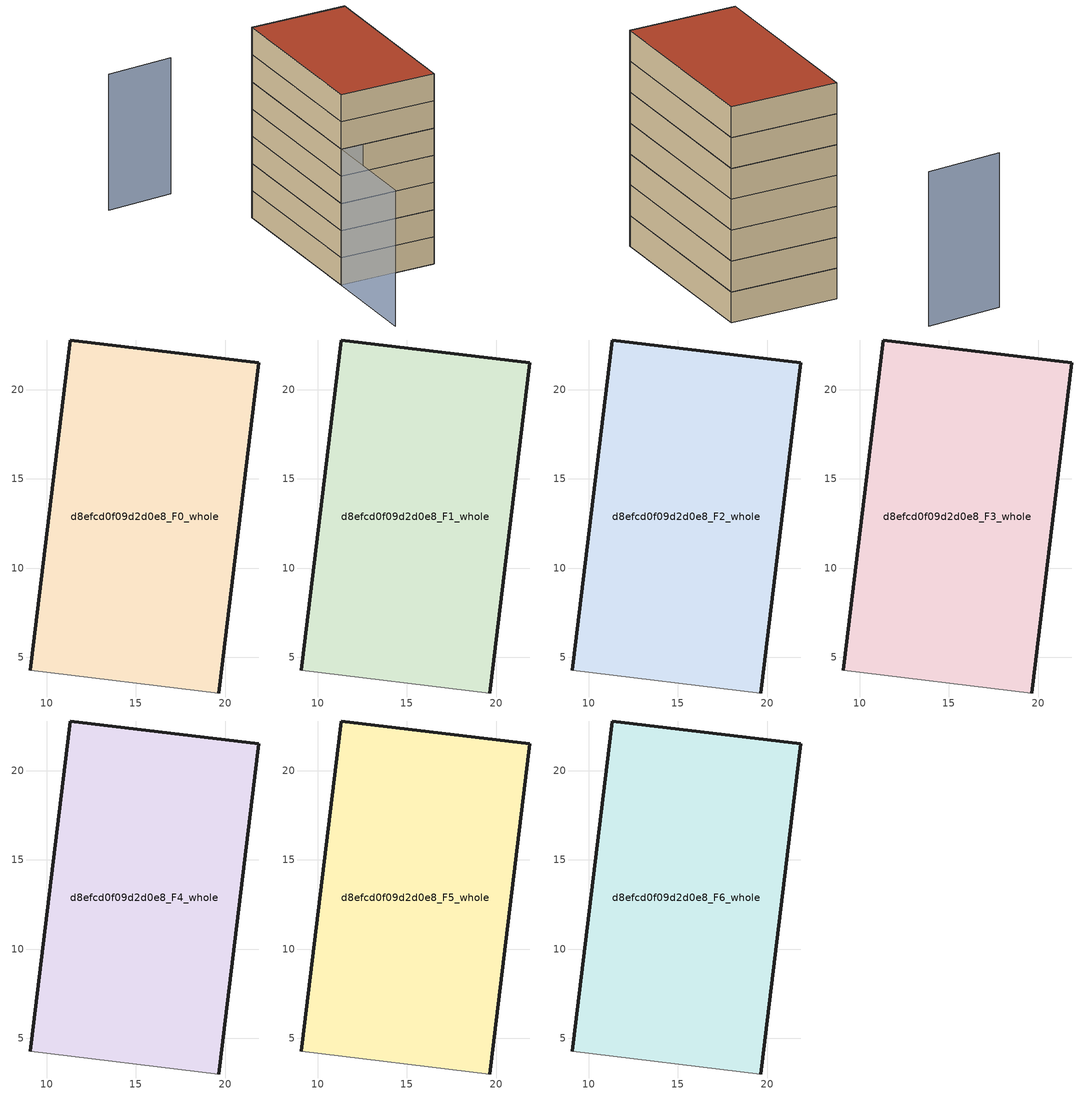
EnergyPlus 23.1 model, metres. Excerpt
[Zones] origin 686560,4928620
d8efcd0f09d2d0e8_F0_whole
 floor ground (EU_floor_Construction): 19.66,2.99 21.89,21.53 11.31,22.79 9.08,4.26 z0
 wall outside (EU_wall_Construction): 9.08,4.26 11.31,22.79 21.89,21.53 19.66,2.99 z0:3
 wall adiabatic (EU_wall_Construction): 19.66,2.99 9.08,4.26 z0:3
d8efcd0f09d2d0e8_F1_whole
 floor to d8efcd0f09d2d0e8_F0_whole (EU_floor_Construction): 19.65,2.99 21.88,21.53 11.31,22.79 9.08,4.26 z3
 wall outside (EU_wall_Construction): 9.08,4.26 11.31,22.79 21.89,21.53 19.66,2.99 z3:6
 wall adiabatic (EU_wall_Construction): 19.66,2.99 9.08,4.26 z3:6
d8efcd0f09d2d0e8_F2_whole
 floor to d8efcd0f09d2d0e8_F1_whole (EU_floor_Construction): 19.65,2.99 21.88,21.53 11.31,22.79 9.08,4.26 z6
 wall outside (EU_wall_Construction): 9.08,4.26 11.31,22.79 21.89,21.53 19.66,2.99 z6:9
 wall adiabatic (EU_wall_Construction): 19.66,2.99 9.08,4.26 z6:9
d8efcd0f09d2d0e8_F3_whole
 floor to d8efcd0f09d2d0e8_F2_whole (EU_floor_Construction): 19.65,2.99 21.88,21.53 11.31,22.79 9.08,4.26 z9
 wall outside (EU_wall_Construction): 9.08,4.26 11.31,22.79 21.89,21.53 19.66,2.99 z9:12
 wall adiabatic (EU_wall_Construction): 19.66,2.99 9.08,4.26 z9:12
d8efcd0f09d2d0e8_F4_whole
 floor to d8efcd0f09d2d0e8_F3_whole (EU_floor_Construction): 19.65,2.99 21.88,21.53 11.31,22.79 9.08,4.26 z12
 wall outside (EU_wall_Construction): 9.08,4.26 11.31,22.79 21.89,21.53 19.66,2.99 z12:15
 wall adiabatic (EU_wall_Construction): 19.66,2.99 9.08,4.26 z12:15
d8efcd0f09d2d0e8_F5_whole
 floor to d8efcd0f09d2d0e8_F4_whole (EU_floor_Construction): 19.65,2.99 21.88,21.53 11.31,22.79 9.08,4.26 z15
 wall outside (EU_wall_Construction): 9.08,4.26 11.31,22.79 21.89,21.53 19.66,2.99 z15:18
 wall adiabatic (EU_wall_Construction): 19.66,2.99 9.08,4.26 z15:18
d8efcd0f09d2d0e8_F6_whole
 floor to d8efcd0f09d2d0e8_F5_whole (EU_floor_Construction): 19.65,2.99 21.88,21.53 11.31,22.79 9.08,4.26 z18
 wall outside (EU_wall_Construction): 9.08,4.26 11.31,22.79 21.89,21.53 19.66,2.99 z18:21
 wall adiabatic (EU_wall_Construction): 19.66,2.99 9.08,4.26 z18:21
 roof outside (EU_roof_Construction): 21.89,21.53 19.66,2.99 9.08,4.26 11.31,22.79 z21
shading: 7.75,-6.95 9.06,4.25 / 9.06,4.25 19.58,3.03 / 8.08,32.22 0.69,32.61 z0:15
[Building]
EU S2 Campaign: North Axis=0; Terrain=City; Solar Distribution=FullExterior
[Site:Location]
Bologna: Latitude=44.5; Longitude=11.25; Time Zone=1; Elevation=37
[SizingPeriod:WeatherFileDays]
AnnualSizingPeriod: Begin Month=1; Begin Day of Month=1; End Month=12; End Day of Month=31; Day of Week for Start Day=Monday; Use Weather File Daylight Saving Period=No; Use Weather File Rain and Snow Indicators=No
[MATERIAL]
EU_InternalMass_Material: Roughness=MediumRough; Thickness=0.1; Conductivity=1; Density=1800; Specific Heat=900; Thermal Absorptance=0.9; Solar Absorptance=0.7; Visible Absorptance=0.7
[MATERIAL:NOMASS] Roughness=MediumRough; Thermal Absorptance=0.9; Solar Absorptance=0.7; Visible Absorptance=0.7
Name | Thermal Resistance
EU_wall_NoMass | 0.905828
EU_roof_NoMass | 0.37593
EU_floor_NoMass | 0.67114
[CONSTRUCTION]
EU_wall_Construction: EU_wall_NoMass
EU_roof_Construction: EU_roof_NoMass
EU_floor_Construction: EU_floor_NoMass
EU_InternalMass_Construction: EU_InternalMass_Material
[ZONE] Type=1; Multiplier=1; Ceiling Height=autocalculate; Volume=596.52; Floor Area=autocalculate; Part of Total Floor Area=Yes
d8efcd0f09d2d0e8_F0_whole; d8efcd0f09d2d0e8_F1_whole; d8efcd0f09d2d0e8_F2_whole; d8efcd0f09d2d0e8_F3_whole; d8efcd0f09d2d0e8_F4_whole; d8efcd0f09d2d0e8_F5_whole; d8efcd0f09d2d0e8_F6_whole
[INTERNALMASS] Construction=EU_InternalMass_Construction; Surface Area=198.84
Name | Zone or ZoneList
d8efcd0f09d2d0e8_F0_whole_EU_InternalMass | d8efcd0f09d2d0e8_F0_whole
d8efcd0f09d2d0e8_F1_whole_EU_InternalMass | d8efcd0f09d2d0e8_F1_whole
d8efcd0f09d2d0e8_F2_whole_EU_InternalMass | d8efcd0f09d2d0e8_F2_whole
d8efcd0f09d2d0e8_F3_whole_EU_InternalMass | d8efcd0f09d2d0e8_F3_whole
d8efcd0f09d2d0e8_F4_whole_EU_InternalMass | d8efcd0f09d2d0e8_F4_whole
d8efcd0f09d2d0e8_F5_whole_EU_InternalMass | d8efcd0f09d2d0e8_F5_whole
d8efcd0f09d2d0e8_F6_whole_EU_InternalMass | d8efcd0f09d2d0e8_F6_whole
[OTHEREQUIPMENT] Fuel Type=Electricity; Design Level Calculation Method=Watts/Area; Power per Zone Floor Area=1; Fraction Latent=0; Fraction Radiant=0; Fraction Lost=0; Carbon Dioxide Generation Rate=0; EndUse Subcategory=EU_Step8_InternalGains
Name | Zone or ZoneList or Space or SpaceList | Schedule
EU_Step8_InternalGain_d8efcd0f09d2d0e8_F0_whole_f000 | d8efcd0f09d2d0e8_F0_whole | EU_Step8_GainSchedule_d8efcd0f09d2d0e8_F0_whole_f000
EU_Step8_InternalGain_d8efcd0f09d2d0e8_F1_whole_f000 | d8efcd0f09d2d0e8_F1_whole | EU_Step8_GainSchedule_d8efcd0f09d2d0e8_F1_whole_f000
EU_Step8_InternalGain_d8efcd0f09d2d0e8_F2_whole_f000 | d8efcd0f09d2d0e8_F2_whole | EU_Step8_GainSchedule_d8efcd0f09d2d0e8_F2_whole_f000
EU_Step8_InternalGain_d8efcd0f09d2d0e8_F3_whole_f000 | d8efcd0f09d2d0e8_F3_whole | EU_Step8_GainSchedule_d8efcd0f09d2d0e8_F3_whole_f000
EU_Step8_InternalGain_d8efcd0f09d2d0e8_F4_whole_f000 | d8efcd0f09d2d0e8_F4_whole | EU_Step8_GainSchedule_d8efcd0f09d2d0e8_F4_whole_f000
EU_Step8_InternalGain_d8efcd0f09d2d0e8_F5_whole_f000 | d8efcd0f09d2d0e8_F5_whole | EU_Step8_GainSchedule_d8efcd0f09d2d0e8_F5_whole_f000
EU_Step8_InternalGain_d8efcd0f09d2d0e8_F6_whole_f000 | d8efcd0f09d2d0e8_F6_whole | EU_Step8_GainSchedule_d8efcd0f09d2d0e8_F6_whole_f000
[ZONEVENTILATION:DESIGNFLOWRATE] Schedule=EU_AlwaysOn; Design Flow Rate Calculation Method=AirChanges/Hour; Air Changes per Hour=0.73129; Ventilation Type=Natural; Fan Pressure Rise=0; Fan Total Efficiency=1; Constant Term Coefficient=1; Temperature Term Coefficient=0; Velocity Term Coefficient=0; Velocity Squared Term Coefficient=0; Minimum Indoor Temperature=-100; Maximum Indoor Temperature=100; Delta Temperature=-100; Minimum Outdoor Temperature=-100; Maximum Outdoor Temperature=100; Maximum Wind Speed=40
Name | Zone or ZoneList or Space or SpaceList
EU_ConstantAir_d8efcd0f09d2d0e8_F0_whole | d8efcd0f09d2d0e8_F0_whole
EU_ConstantAir_d8efcd0f09d2d0e8_F1_whole | d8efcd0f09d2d0e8_F1_whole
EU_ConstantAir_d8efcd0f09d2d0e8_F2_whole | d8efcd0f09d2d0e8_F2_whole
EU_ConstantAir_d8efcd0f09d2d0e8_F3_whole | d8efcd0f09d2d0e8_F3_whole
EU_ConstantAir_d8efcd0f09d2d0e8_F4_whole | d8efcd0f09d2d0e8_F4_whole
EU_ConstantAir_d8efcd0f09d2d0e8_F5_whole | d8efcd0f09d2d0e8_F5_whole
EU_ConstantAir_d8efcd0f09d2d0e8_F6_whole | d8efcd0f09d2d0e8_F6_whole
[HVACTEMPLATE:THERMOSTAT] Constant Heating Setpoint=20; Constant Cooling Setpoint=50
EU_HeatOnly_d8efcd0f09d2d0e8_F0_whole; EU_HeatOnly_d8efcd0f09d2d0e8_F1_whole; EU_HeatOnly_d8efcd0f09d2d0e8_F2_whole; EU_HeatOnly_d8efcd0f09d2d0e8_F3_whole; EU_HeatOnly_d8efcd0f09d2d0e8_F4_whole; EU_HeatOnly_d8efcd0f09d2d0e8_F5_whole; EU_HeatOnly_d8efcd0f09d2d0e8_F6_whole
[HVACTEMPLATE:ZONE:IDEALLOADSAIRSYSTEM] System Availability Schedule=EU_AlwaysOn; Maximum Heating Supply Air Temperature=50; Minimum Cooling Supply Air Temperature=13; Maximum Heating Supply Air Humidity Ratio=0.0156; Minimum Cooling Supply Air Humidity Ratio=0.0077; Heating Limit=NoLimit; Cooling Limit=NoLimit; Heating Availability Schedule=EU_AlwaysOn; Cooling Availability Schedule=EU_CoolingOff; Dehumidification Control Type=ConstantSensibleHeatRatio; Cooling Sensible Heat Ratio=0.7; Dehumidification Setpoint=60; Humidification Control Type=None; Humidification Setpoint=30; Outdoor Air Method=None; Outdoor Air Flow Rate per Person=0.00944; Outdoor Air Flow Rate per Zone Floor Area=0; Outdoor Air Flow Rate per Zone=0; Demand Controlled Ventilation Type=None; Outdoor Air Economizer Type=NoEconomizer; Heat Recovery Type=None; Sensible Heat Recovery Effectiveness=0.7; Latent Heat Recovery Effectiveness=0.65
Name | Template Thermostat
d8efcd0f09d2d0e8_F0_whole | EU_HeatOnly_d8efcd0f09d2d0e8_F0_whole
d8efcd0f09d2d0e8_F1_whole | EU_HeatOnly_d8efcd0f09d2d0e8_F1_whole
d8efcd0f09d2d0e8_F2_whole | EU_HeatOnly_d8efcd0f09d2d0e8_F2_whole
d8efcd0f09d2d0e8_F3_whole | EU_HeatOnly_d8efcd0f09d2d0e8_F3_whole
d8efcd0f09d2d0e8_F4_whole | EU_HeatOnly_d8efcd0f09d2d0e8_F4_whole
d8efcd0f09d2d0e8_F5_whole | EU_HeatOnly_d8efcd0f09d2d0e8_F5_whole
d8efcd0f09d2d0e8_F6_whole | EU_HeatOnly_d8efcd0f09d2d0e8_F6_whole
[SIZING:ZONE] Zone Cooling Design Supply Air Temperature Input Method=SupplyAirTemperature; Zone Cooling Design Supply Air Temperature=13; Zone Heating Design Supply Air Temperature Input Method=SupplyAirTemperature; Zone Heating Design Supply Air Temperature=50; Zone Cooling Design Supply Air Humidity Ratio=0.008; Zone Heating Design Supply Air Humidity Ratio=0.008; Cooling Design Air Flow Method=DesignDay; Cooling Design Air Flow Rate=0; Cooling Minimum Air Flow per Zone Floor Area=0.000762; Cooling Minimum Air Flow=0; Cooling Minimum Air Flow Fraction=0.2; Heating Design Air Flow Method=DesignDay; Heating Design Air Flow Rate=0; Heating Maximum Air Flow per Zone Floor Area=0.002032; Heating Maximum Air Flow=0.141576; Heating Maximum Air Flow Fraction=0.3; Account for Dedicated Outdoor Air System=No; Dedicated Outdoor Air System Control Strategy=NeutralSupplyAir; Dedicated Outdoor Air Low Setpoint Temperature for Design=autosize; Dedicated Outdoor Air High Setpoint Temperature for Design=autosize; Zone Load Sizing Method=Sensible Load Only No Latent Load; Zone Latent Cooling Design Supply Air Humidity Ratio Input Method=HumidityRatioDifference; Zone Cooling Design Supply Air Humidity Ratio Difference=0.005; Zone Latent Heating Design Supply Air Humidity Ratio Input Method=HumidityRatioDifference; Zone Humidification Design Supply Air Humidity Ratio Difference=0.005
d8efcd0f09d2d0e8_F0_whole; d8efcd0f09d2d0e8_F1_whole; d8efcd0f09d2d0e8_F2_whole; d8efcd0f09d2d0e8_F3_whole; d8efcd0f09d2d0e8_F4_whole; d8efcd0f09d2d0e8_F5_whole; d8efcd0f09d2d0e8_F6_whole
[SCHEDULE:CONSTANT]
Name | Hourly Value
EU_AlwaysOn | 1
EU_CoolingOff | 0
[SCHEDULE:FILE] Column Number=1; Rows to Skip at Top=0; Number of Hours of Data=8760; Column Separator=Comma; Interpolate to Timestep=No; Minutes per Item=60; Adjust Schedule for Daylight Savings=Yes
Name | File
EU_Step8_GainSchedule_d8efcd0f09d2d0e8_F0_whole_f000 | ../../schedules/d8efcd0f09d2d0e8/d8efcd0f09d2d0e8_F0_whole_f000_gain.csv
EU_Step8_GainSchedule_d8efcd0f09d2d0e8_F1_whole_f000 | ../../schedules/d8efcd0f09d2d0e8/d8efcd0f09d2d0e8_F1_whole_f000_gain.csv
EU_Step8_GainSchedule_d8efcd0f09d2d0e8_F2_whole_f000 | ../../schedules/d8efcd0f09d2d0e8/d8efcd0f09d2d0e8_F2_whole_f000_gain.csv
EU_Step8_GainSchedule_d8efcd0f09d2d0e8_F3_whole_f000 | ../../schedules/d8efcd0f09d2d0e8/d8efcd0f09d2d0e8_F3_whole_f000_gain.csv
EU_Step8_GainSchedule_d8efcd0f09d2d0e8_F4_whole_f000 | ../../schedules/d8efcd0f09d2d0e8/d8efcd0f09d2d0e8_F4_whole_f000_gain.csv
EU_Step8_GainSchedule_d8efcd0f09d2d0e8_F5_whole_f000 | ../../schedules/d8efcd0f09d2d0e8/d8efcd0f09d2d0e8_F5_whole_f000_gain.csv
EU_Step8_GainSchedule_d8efcd0f09d2d0e8_F6_whole_f000 | ../../schedules/d8efcd0f09d2d0e8/d8efcd0f09d2d0e8_F6_whole_f000_gain.csv
